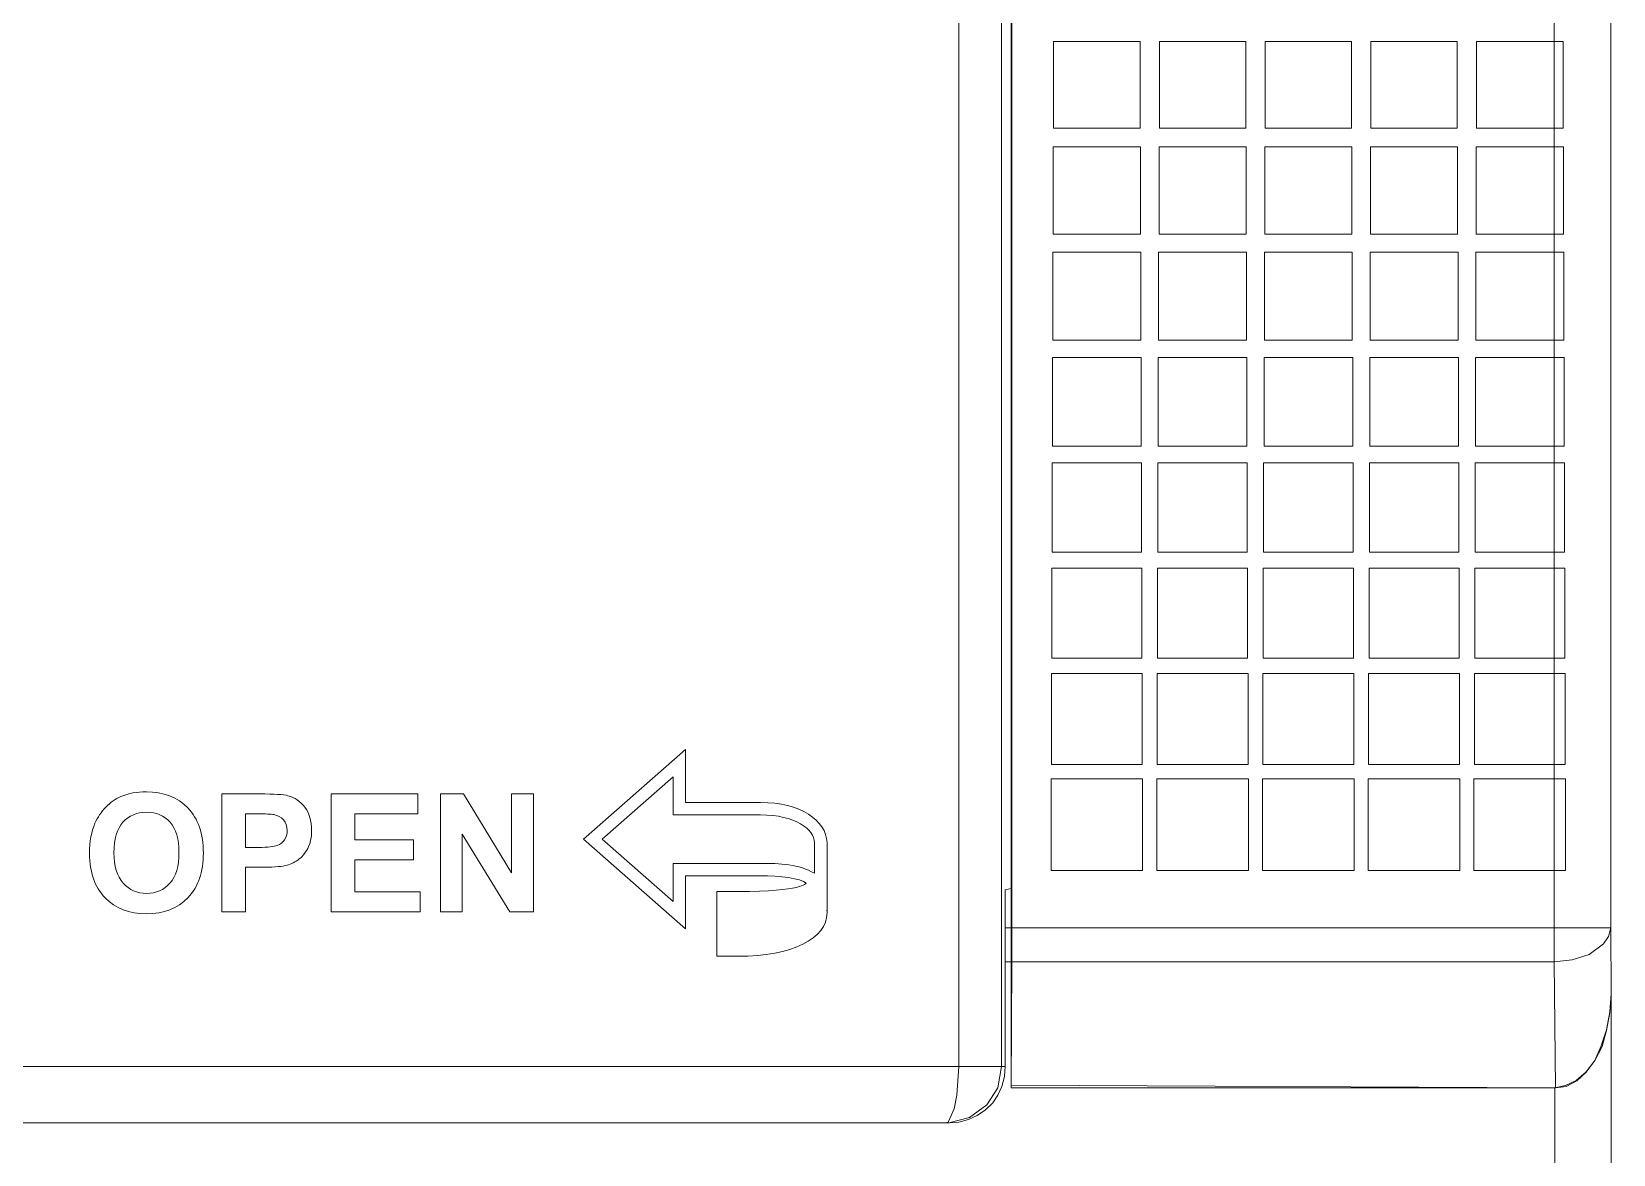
# Model space of a CAD drawing. Header units: millimetres. Extents: x 33157 to 59611, y -29750 to 1750.
# Drawn here: x 54101.65 to 54124.09, y -3171.68 to -3155.74 of the extents above; entities that cross this region are included whole.
import ezdxf

# ---------------------------------------------------------------- set-up
doc = ezdxf.new("R2010")
doc.units = ezdxf.units.MM
doc.layers.get('0').update_dxf_attribs({"lineweight": 18})

msp = doc.modelspace()

# ---------------------------------------------------------------- linework, layer by layer
at = {"lineweight": 9}
for p, q in [((54115.547, -3043.278), (54115.547, -3170.694)), ((54123.249, -3047.493), (54123.249, -3168.946)), ((54124.052, -3048.296), (54124.052, -3168.464)), ((54115.557, -3109.188), (54115.557, -3168.464)), ((54115.406, -3109.613), (54115.406, -3170.429)), ((54115.547, -3109.613), (54115.547, -3167.906)), ((54114.801, -3110.161), (54114.801, -3170.429)), ((54115.462, -3167.925), (54115.462, -3170.429)), ((54115.557, -3168.464), (54115.557, -3168.946)), ((54124.061, -3169.399), (54124.061, -3208)), ((54115.547, -3170.694), (54115.547, -3170.732)), ((54123.258, -3170.732), (54123.258, -3187.627))]:
    msp.add_line(p, q, dxfattribs=at)
for points, knots in [([(54116.148, -3155.885), (54116.557, -3155.885), (54116.965, -3155.885), (54117.374, -3155.885), (54117.374, -3156.294), (54117.374, -3156.703), (54117.374, -3157.112), (54116.965, -3157.112), (54116.557, -3157.112), (54116.148, -3157.112), (54116.148, -3156.704), (54116.148, -3156.297), (54116.148, -3155.89), (54116.148, -3155.889), (54116.148, -3155.887), (54116.148, -3155.885)], [0, 0, 0, 0, 150059.053348, 150059.053348, 150059.053348, 300118.106696, 300118.106696, 300118.106696, 450177.160045, 450177.160045, 450177.160045, 600236.213393, 600236.213393, 600236.213393, 750295.266741, 750295.266741, 750295.266741, 750295.266741]), ([(54117.648, -3155.885), (54118.057, -3155.885), (54118.466, -3155.885), (54118.875, -3155.885), (54118.875, -3156.294), (54118.875, -3156.703), (54118.875, -3157.112), (54118.466, -3157.112), (54118.057, -3157.112), (54117.648, -3157.112), (54117.648, -3156.704), (54117.648, -3156.297), (54117.648, -3155.89), (54117.648, -3155.889), (54117.648, -3155.887), (54117.648, -3155.885)], [0, 0, 0, 0, 150063.095262, 150063.095262, 150063.095262, 300126.190524, 300126.190524, 300126.190524, 450189.285786, 450189.285786, 450189.285786, 600252.381048, 600252.381048, 600252.381048, 750315.47631, 750315.47631, 750315.47631, 750315.47631]), ([(54119.149, -3155.885), (54119.557, -3155.885), (54119.966, -3155.885), (54120.375, -3155.885), (54120.375, -3156.294), (54120.375, -3156.703), (54120.375, -3157.112), (54119.966, -3157.112), (54119.557, -3157.112), (54119.149, -3157.112), (54119.149, -3156.704), (54119.149, -3156.297), (54119.149, -3155.89), (54119.149, -3155.889), (54119.149, -3155.887), (54119.149, -3155.885)], [0, 0, 0, 0, 150067.137176, 150067.137176, 150067.137176, 300134.274352, 300134.274352, 300134.274352, 450201.411528, 450201.411528, 450201.411528, 600268.548704, 600268.548704, 600268.548704, 750335.68588, 750335.68588, 750335.68588, 750335.68588]), ([(54120.649, -3155.885), (54121.058, -3155.885), (54121.466, -3155.885), (54121.875, -3155.885), (54121.875, -3156.294), (54121.875, -3156.703), (54121.875, -3157.112), (54121.466, -3157.112), (54121.058, -3157.112), (54120.649, -3157.112), (54120.649, -3156.704), (54120.649, -3156.297), (54120.649, -3155.89), (54120.649, -3155.889), (54120.649, -3155.887), (54120.649, -3155.885)], [0, 0, 0, 0, 150071.17909, 150071.17909, 150071.17909, 300142.358181, 300142.358181, 300142.358181, 450213.537271, 450213.537271, 450213.537271, 600284.716361, 600284.716361, 600284.716361, 750355.895452, 750355.895452, 750355.895452, 750355.895452]), ([(54122.149, -3155.885), (54122.558, -3155.885), (54122.967, -3155.885), (54123.376, -3155.885), (54123.376, -3156.294), (54123.376, -3156.703), (54123.376, -3157.112), (54122.967, -3157.112), (54122.558, -3157.112), (54122.149, -3157.112), (54122.149, -3156.704), (54122.149, -3156.297), (54122.149, -3155.89), (54122.149, -3155.889), (54122.149, -3155.887), (54122.149, -3155.885)], [0, 0, 0, 0, 150075.221005, 150075.221005, 150075.221005, 300150.44201, 300150.44201, 300150.44201, 450225.663015, 450225.663015, 450225.663015, 600300.88402, 600300.88402, 600300.88402, 750376.105024, 750376.105024, 750376.105024, 750376.105024]), ([(54116.143, -3157.38), (54116.555, -3157.38), (54116.967, -3157.38), (54117.38, -3157.38), (54117.38, -3157.792), (54117.38, -3158.205), (54117.38, -3158.617), (54116.967, -3158.617), (54116.555, -3158.617), (54116.143, -3158.617), (54116.143, -3158.206), (54116.143, -3157.796), (54116.143, -3157.385), (54116.143, -3157.383), (54116.143, -3157.382), (54116.143, -3157.38)], [0, 0, 0, 0, 150061.050185, 150061.050185, 150061.050185, 300122.10037, 300122.10037, 300122.10037, 450183.150555, 450183.150555, 450183.150555, 600244.20074, 600244.20074, 600244.20074, 750305.250925, 750305.250925, 750305.250925, 750305.250925]), ([(54117.643, -3157.38), (54118.055, -3157.38), (54118.468, -3157.38), (54118.88, -3157.38), (54118.88, -3157.792), (54118.88, -3158.205), (54118.88, -3158.617), (54118.468, -3158.617), (54118.055, -3158.617), (54117.643, -3158.617), (54117.643, -3158.206), (54117.643, -3157.796), (54117.643, -3157.385), (54117.643, -3157.383), (54117.643, -3157.382), (54117.643, -3157.38)], [0, 0, 0, 0, 150065.092095, 150065.092095, 150065.092095, 300130.184189, 300130.184189, 300130.184189, 450195.276284, 450195.276284, 450195.276284, 600260.368379, 600260.368379, 600260.368379, 750325.460474, 750325.460474, 750325.460474, 750325.460474]), ([(54119.143, -3157.38), (54119.556, -3157.38), (54119.968, -3157.38), (54120.38, -3157.38), (54120.38, -3157.792), (54120.38, -3158.205), (54120.38, -3158.617), (54119.968, -3158.617), (54119.556, -3158.617), (54119.143, -3158.617), (54119.143, -3158.206), (54119.143, -3157.796), (54119.143, -3157.385), (54119.143, -3157.383), (54119.143, -3157.382), (54119.143, -3157.38)], [0, 0, 0, 0, 150069.134005, 150069.134005, 150069.134005, 300138.268009, 300138.268009, 300138.268009, 450207.402014, 450207.402014, 450207.402014, 600276.536018, 600276.536018, 600276.536018, 750345.670023, 750345.670023, 750345.670023, 750345.670023]), ([(54120.644, -3157.38), (54121.056, -3157.38), (54121.468, -3157.38), (54121.88, -3157.38), (54121.88, -3157.792), (54121.88, -3158.205), (54121.88, -3158.617), (54121.468, -3158.617), (54121.056, -3158.617), (54120.644, -3158.617), (54120.644, -3158.206), (54120.644, -3157.796), (54120.644, -3157.385), (54120.644, -3157.383), (54120.644, -3157.382), (54120.644, -3157.38)], [0, 0, 0, 0, 150073.175915, 150073.175915, 150073.175915, 300146.35183, 300146.35183, 300146.35183, 450219.527744, 450219.527744, 450219.527744, 600292.703659, 600292.703659, 600292.703659, 750365.879574, 750365.879574, 750365.879574, 750365.879574]), ([(54122.144, -3157.38), (54122.556, -3157.38), (54122.968, -3157.38), (54123.381, -3157.38), (54123.381, -3157.792), (54123.381, -3158.205), (54123.381, -3158.617), (54122.968, -3158.617), (54122.556, -3158.617), (54122.144, -3158.617), (54122.144, -3158.206), (54122.144, -3157.796), (54122.144, -3157.385), (54122.144, -3157.383), (54122.144, -3157.382), (54122.144, -3157.38)], [0, 0, 0, 0, 150077.217825, 150077.217825, 150077.217825, 300154.43565, 300154.43565, 300154.43565, 450231.653475, 450231.653475, 450231.653475, 600308.871301, 600308.871301, 600308.871301, 750386.089126, 750386.089126, 750386.089126, 750386.089126]), ([(54116.137, -3158.875), (54116.553, -3158.875), (54116.969, -3158.875), (54117.385, -3158.875), (54117.385, -3159.291), (54117.385, -3159.706), (54117.385, -3160.122), (54116.969, -3160.122), (54116.553, -3160.122), (54116.137, -3160.122), (54116.137, -3159.708), (54116.137, -3159.294), (54116.137, -3158.88), (54116.137, -3158.878), (54116.137, -3158.877), (54116.137, -3158.875)], [0, 0, 0, 0, 150063.04692, 150063.04692, 150063.04692, 300126.093839, 300126.093839, 300126.093839, 450189.140759, 450189.140759, 450189.140759, 600252.187679, 600252.187679, 600252.187679, 750315.234598, 750315.234598, 750315.234598, 750315.234598]), ([(54117.638, -3158.875), (54118.054, -3158.875), (54118.469, -3158.875), (54118.885, -3158.875), (54118.885, -3159.291), (54118.885, -3159.706), (54118.885, -3160.122), (54118.469, -3160.122), (54118.054, -3160.122), (54117.638, -3160.122), (54117.638, -3159.708), (54117.638, -3159.294), (54117.638, -3158.88), (54117.638, -3158.878), (54117.638, -3158.877), (54117.638, -3158.875)], [0, 0, 0, 0, 150067.088825, 150067.088825, 150067.088825, 300134.17765, 300134.17765, 300134.17765, 450201.266476, 450201.266476, 450201.266476, 600268.355301, 600268.355301, 600268.355301, 750335.444126, 750335.444126, 750335.444126, 750335.444126]), ([(54119.138, -3158.875), (54119.554, -3158.875), (54119.97, -3158.875), (54120.385, -3158.875), (54120.385, -3159.291), (54120.385, -3159.706), (54120.385, -3160.122), (54119.97, -3160.122), (54119.554, -3160.122), (54119.138, -3160.122), (54119.138, -3159.708), (54119.138, -3159.294), (54119.138, -3158.88), (54119.138, -3158.878), (54119.138, -3158.877), (54119.138, -3158.875)], [0, 0, 0, 0, 150071.130731, 150071.130731, 150071.130731, 300142.261462, 300142.261462, 300142.261462, 450213.392193, 450213.392193, 450213.392193, 600284.522924, 600284.522924, 600284.522924, 750355.653655, 750355.653655, 750355.653655, 750355.653655]), ([(54120.638, -3158.875), (54121.054, -3158.875), (54121.47, -3158.875), (54121.886, -3158.875), (54121.886, -3159.291), (54121.886, -3159.706), (54121.886, -3160.122), (54121.47, -3160.122), (54121.054, -3160.122), (54120.638, -3160.122), (54120.638, -3159.708), (54120.638, -3159.294), (54120.638, -3158.88), (54120.638, -3158.878), (54120.638, -3158.877), (54120.638, -3158.875)], [0, 0, 0, 0, 150075.172637, 150075.172637, 150075.172637, 300150.345274, 300150.345274, 300150.345274, 450225.517911, 450225.517911, 450225.517911, 600300.690547, 600300.690547, 600300.690547, 750375.863184, 750375.863184, 750375.863184, 750375.863184]), ([(54122.139, -3158.875), (54122.554, -3158.875), (54122.97, -3158.875), (54123.386, -3158.875), (54123.386, -3159.291), (54123.386, -3159.706), (54123.386, -3160.122), (54122.97, -3160.122), (54122.554, -3160.122), (54122.139, -3160.122), (54122.139, -3159.708), (54122.139, -3159.294), (54122.139, -3158.88), (54122.139, -3158.878), (54122.139, -3158.877), (54122.139, -3158.875)], [0, 0, 0, 0, 150079.214543, 150079.214543, 150079.214543, 300158.429086, 300158.429086, 300158.429086, 450237.643629, 450237.643629, 450237.643629, 600316.858172, 600316.858172, 600316.858172, 750396.072715, 750396.072715, 750396.072715, 750396.072715]), ([(54116.132, -3160.37), (54116.551, -3160.37), (54116.971, -3160.37), (54117.39, -3160.37), (54117.39, -3160.789), (54117.39, -3161.208), (54117.39, -3161.628), (54116.971, -3161.628), (54116.551, -3161.628), (54116.132, -3161.628), (54116.132, -3161.21), (54116.132, -3160.793), (54116.132, -3160.375), (54116.132, -3160.373), (54116.132, -3160.371), (54116.132, -3160.37)], [0, 0, 0, 0, 150065.044192, 150065.044192, 150065.044192, 300130.088384, 300130.088384, 300130.088384, 450195.132576, 450195.132576, 450195.132576, 600260.176768, 600260.176768, 600260.176768, 750325.220959, 750325.220959, 750325.220959, 750325.220959]), ([(54117.633, -3160.37), (54118.052, -3160.37), (54118.471, -3160.37), (54118.89, -3160.37), (54118.89, -3160.789), (54118.89, -3161.208), (54118.89, -3161.628), (54118.471, -3161.628), (54118.052, -3161.628), (54117.633, -3161.628), (54117.633, -3161.21), (54117.633, -3160.793), (54117.633, -3160.375), (54117.633, -3160.373), (54117.633, -3160.371), (54117.633, -3160.37)], [0, 0, 0, 0, 150069.086093, 150069.086093, 150069.086093, 300138.172186, 300138.172186, 300138.172186, 450207.25828, 450207.25828, 450207.25828, 600276.344373, 600276.344373, 600276.344373, 750345.430466, 750345.430466, 750345.430466, 750345.430466]), ([(54119.133, -3160.37), (54119.552, -3160.37), (54119.971, -3160.37), (54120.391, -3160.37), (54120.391, -3160.789), (54120.391, -3161.208), (54120.391, -3161.628), (54119.971, -3161.628), (54119.552, -3161.628), (54119.133, -3161.628), (54119.133, -3161.21), (54119.133, -3160.793), (54119.133, -3160.375), (54119.133, -3160.373), (54119.133, -3160.371), (54119.133, -3160.37)], [0, 0, 0, 0, 150073.127995, 150073.127995, 150073.127995, 300146.25599, 300146.25599, 300146.25599, 450219.383984, 450219.383984, 450219.383984, 600292.511979, 600292.511979, 600292.511979, 750365.639974, 750365.639974, 750365.639974, 750365.639974]), ([(54120.633, -3160.37), (54121.052, -3160.37), (54121.472, -3160.37), (54121.891, -3160.37), (54121.891, -3160.789), (54121.891, -3161.208), (54121.891, -3161.628), (54121.472, -3161.628), (54121.052, -3161.628), (54120.633, -3161.628), (54120.633, -3161.21), (54120.633, -3160.793), (54120.633, -3160.375), (54120.633, -3160.373), (54120.633, -3160.371), (54120.633, -3160.37)], [0, 0, 0, 0, 150077.169897, 150077.169897, 150077.169897, 300154.339793, 300154.339793, 300154.339793, 450231.50969, 450231.50969, 450231.50969, 600308.679586, 600308.679586, 600308.679586, 750385.849483, 750385.849483, 750385.849483, 750385.849483]), ([(54122.133, -3160.37), (54122.553, -3160.37), (54122.972, -3160.37), (54123.391, -3160.37), (54123.391, -3160.789), (54123.391, -3161.208), (54123.391, -3161.628), (54122.972, -3161.628), (54122.553, -3161.628), (54122.133, -3161.628), (54122.133, -3161.21), (54122.133, -3160.793), (54122.133, -3160.375), (54122.133, -3160.373), (54122.133, -3160.371), (54122.133, -3160.37)], [0, 0, 0, 0, 150081.211799, 150081.211799, 150081.211799, 300162.423597, 300162.423597, 300162.423597, 450243.635396, 450243.635396, 450243.635396, 600324.847194, 600324.847194, 600324.847194, 750406.058993, 750406.058993, 750406.058993, 750406.058993]), ([(54116.127, -3161.865), (54116.55, -3161.865), (54116.972, -3161.865), (54117.395, -3161.865), (54117.395, -3162.287), (54117.395, -3162.71), (54117.395, -3163.133), (54116.972, -3163.133), (54116.55, -3163.133), (54116.127, -3163.133), (54116.127, -3162.712), (54116.127, -3162.291), (54116.127, -3161.87), (54116.127, -3161.868), (54116.127, -3161.866), (54116.127, -3161.865)], [0, 0, 0, 0, 150067.041243, 150067.041243, 150067.041243, 300134.082486, 300134.082486, 300134.082486, 450201.123729, 450201.123729, 450201.123729, 600268.164972, 600268.164972, 600268.164972, 750335.206215, 750335.206215, 750335.206215, 750335.206215]), ([(54117.627, -3161.865), (54118.05, -3161.865), (54118.473, -3161.865), (54118.896, -3161.865), (54118.896, -3162.287), (54118.896, -3162.71), (54118.896, -3163.133), (54118.473, -3163.133), (54118.05, -3163.133), (54117.627, -3163.133), (54117.627, -3162.712), (54117.627, -3162.291), (54117.627, -3161.87), (54117.627, -3161.868), (54117.627, -3161.866), (54117.627, -3161.865)], [0, 0, 0, 0, 150071.08314, 150071.08314, 150071.08314, 300142.16628, 300142.16628, 300142.16628, 450213.249421, 450213.249421, 450213.249421, 600284.332561, 600284.332561, 600284.332561, 750355.415701, 750355.415701, 750355.415701, 750355.415701]), ([(54119.128, -3161.865), (54119.55, -3161.865), (54119.973, -3161.865), (54120.396, -3161.865), (54120.396, -3162.287), (54120.396, -3162.71), (54120.396, -3163.133), (54119.973, -3163.133), (54119.55, -3163.133), (54119.128, -3163.133), (54119.128, -3162.712), (54119.128, -3162.291), (54119.128, -3161.87), (54119.128, -3161.868), (54119.128, -3161.866), (54119.128, -3161.865)], [0, 0, 0, 0, 150075.125038, 150075.125038, 150075.125038, 300150.250075, 300150.250075, 300150.250075, 450225.375113, 450225.375113, 450225.375113, 600300.500151, 600300.500151, 600300.500151, 750375.625188, 750375.625188, 750375.625188, 750375.625188]), ([(54120.628, -3161.865), (54121.051, -3161.865), (54121.473, -3161.865), (54121.896, -3161.865), (54121.896, -3162.287), (54121.896, -3162.71), (54121.896, -3163.133), (54121.473, -3163.133), (54121.051, -3163.133), (54120.628, -3163.133), (54120.628, -3162.712), (54120.628, -3162.291), (54120.628, -3161.87), (54120.628, -3161.868), (54120.628, -3161.866), (54120.628, -3161.865)], [0, 0, 0, 0, 150079.166935, 150079.166935, 150079.166935, 300158.333871, 300158.333871, 300158.333871, 450237.500806, 450237.500806, 450237.500806, 600316.667741, 600316.667741, 600316.667741, 750395.834676, 750395.834676, 750395.834676, 750395.834676]), ([(54122.128, -3161.865), (54122.551, -3161.865), (54122.974, -3161.865), (54123.397, -3161.865), (54123.397, -3162.287), (54123.397, -3162.71), (54123.397, -3163.133), (54122.974, -3163.133), (54122.551, -3163.133), (54122.128, -3163.133), (54122.128, -3162.712), (54122.128, -3162.291), (54122.128, -3161.87), (54122.128, -3161.868), (54122.128, -3161.866), (54122.128, -3161.865)], [0, 0, 0, 0, 150083.208833, 150083.208833, 150083.208833, 300166.417666, 300166.417666, 300166.417666, 450249.626499, 450249.626499, 450249.626499, 600332.835333, 600332.835333, 600332.835333, 750416.044166, 750416.044166, 750416.044166, 750416.044166]), ([(54116.122, -3163.359), (54116.548, -3163.359), (54116.974, -3163.359), (54117.401, -3163.359), (54117.401, -3163.786), (54117.401, -3164.212), (54117.401, -3164.638), (54116.974, -3164.638), (54116.548, -3164.638), (54116.122, -3164.638), (54116.122, -3164.214), (54116.122, -3163.789), (54116.122, -3163.365), (54116.122, -3163.363), (54116.122, -3163.361), (54116.122, -3163.359)], [0, 0, 0, 0, 150069.038204, 150069.038204, 150069.038204, 300138.076407, 300138.076407, 300138.076407, 450207.114611, 450207.114611, 450207.114611, 600276.152815, 600276.152815, 600276.152815, 750345.191019, 750345.191019, 750345.191019, 750345.191019]), ([(54117.622, -3163.359), (54118.048, -3163.359), (54118.475, -3163.359), (54118.901, -3163.359), (54118.901, -3163.786), (54118.901, -3164.212), (54118.901, -3164.638), (54118.475, -3164.638), (54118.048, -3164.638), (54117.622, -3164.638), (54117.622, -3164.214), (54117.622, -3163.789), (54117.622, -3163.365), (54117.622, -3163.363), (54117.622, -3163.361), (54117.622, -3163.359)], [0, 0, 0, 0, 150073.080097, 150073.080097, 150073.080097, 300146.160193, 300146.160193, 300146.160193, 450219.24029, 450219.24029, 450219.24029, 600292.320387, 600292.320387, 600292.320387, 750365.400483, 750365.400483, 750365.400483, 750365.400483]), ([(54119.122, -3163.359), (54119.549, -3163.359), (54119.975, -3163.359), (54120.401, -3163.359), (54120.401, -3163.786), (54120.401, -3164.212), (54120.401, -3164.638), (54119.975, -3164.638), (54119.549, -3164.638), (54119.122, -3164.638), (54119.122, -3164.214), (54119.122, -3163.789), (54119.122, -3163.365), (54119.122, -3163.363), (54119.122, -3163.361), (54119.122, -3163.359)], [0, 0, 0, 0, 150077.12199, 150077.12199, 150077.12199, 300154.24398, 300154.24398, 300154.24398, 450231.36597, 450231.36597, 450231.36597, 600308.48796, 600308.48796, 600308.48796, 750385.60995, 750385.60995, 750385.60995, 750385.60995]), ([(54120.623, -3163.359), (54121.049, -3163.359), (54121.475, -3163.359), (54121.902, -3163.359), (54121.902, -3163.786), (54121.902, -3164.212), (54121.902, -3164.638), (54121.475, -3164.638), (54121.049, -3164.638), (54120.623, -3164.638), (54120.623, -3164.214), (54120.623, -3163.789), (54120.623, -3163.365), (54120.623, -3163.363), (54120.623, -3163.361), (54120.623, -3163.359)], [0, 0, 0, 0, 150081.163883, 150081.163883, 150081.163883, 300162.327767, 300162.327767, 300162.327767, 450243.49165, 450243.49165, 450243.49165, 600324.655534, 600324.655534, 600324.655534, 750405.819417, 750405.819417, 750405.819417, 750405.819417]), ([(54122.123, -3163.359), (54122.549, -3163.359), (54122.975, -3163.359), (54123.402, -3163.359), (54123.402, -3163.786), (54123.402, -3164.212), (54123.402, -3164.638), (54122.975, -3164.638), (54122.549, -3164.638), (54122.123, -3164.638), (54122.123, -3164.214), (54122.123, -3163.789), (54122.123, -3163.365), (54122.123, -3163.363), (54122.123, -3163.361), (54122.123, -3163.359)], [0, 0, 0, 0, 150085.205777, 150085.205777, 150085.205777, 300170.411554, 300170.411554, 300170.411554, 450255.617331, 450255.617331, 450255.617331, 600340.823108, 600340.823108, 600340.823108, 750426.028885, 750426.028885, 750426.028885, 750426.028885]), ([(54116.116, -3164.854), (54116.546, -3164.854), (54116.976, -3164.854), (54117.406, -3164.854), (54117.406, -3165.284), (54117.406, -3165.714), (54117.406, -3166.144), (54116.976, -3166.144), (54116.546, -3166.144), (54116.116, -3166.144), (54116.116, -3165.716), (54116.116, -3165.288), (54116.116, -3164.86), (54116.116, -3164.858), (54116.116, -3164.856), (54116.116, -3164.854)], [0, 0, 0, 0, 150071.035817, 150071.035817, 150071.035817, 300142.071634, 300142.071634, 300142.071634, 450213.107451, 450213.107451, 450213.107451, 600284.143268, 600284.143268, 600284.143268, 750355.179085, 750355.179085, 750355.179085, 750355.179085]), ([(54117.617, -3164.854), (54118.047, -3164.854), (54118.476, -3164.854), (54118.906, -3164.854), (54118.906, -3165.284), (54118.906, -3165.714), (54118.906, -3166.144), (54118.476, -3166.144), (54118.047, -3166.144), (54117.617, -3166.144), (54117.617, -3165.716), (54117.617, -3165.288), (54117.617, -3164.86), (54117.617, -3164.858), (54117.617, -3164.856), (54117.617, -3164.854)], [0, 0, 0, 0, 150075.077706, 150075.077706, 150075.077706, 300150.155412, 300150.155412, 300150.155412, 450225.233118, 450225.233118, 450225.233118, 600300.310824, 600300.310824, 600300.310824, 750375.388529, 750375.388529, 750375.388529, 750375.388529]), ([(54119.117, -3164.854), (54119.547, -3164.854), (54119.977, -3164.854), (54120.406, -3164.854), (54120.406, -3165.284), (54120.406, -3165.714), (54120.406, -3166.144), (54119.977, -3166.144), (54119.547, -3166.144), (54119.117, -3166.144), (54119.117, -3165.716), (54119.117, -3165.288), (54119.117, -3164.86), (54119.117, -3164.858), (54119.117, -3164.856), (54119.117, -3164.854)], [0, 0, 0, 0, 150079.119595, 150079.119595, 150079.119595, 300158.23919, 300158.23919, 300158.23919, 450237.358785, 450237.358785, 450237.358785, 600316.47838, 600316.47838, 600316.47838, 750395.597975, 750395.597975, 750395.597975, 750395.597975]), ([(54120.617, -3164.854), (54121.047, -3164.854), (54121.477, -3164.854), (54121.907, -3164.854), (54121.907, -3165.284), (54121.907, -3165.714), (54121.907, -3166.144), (54121.477, -3166.144), (54121.047, -3166.144), (54120.617, -3166.144), (54120.617, -3165.716), (54120.617, -3165.288), (54120.617, -3164.86), (54120.617, -3164.858), (54120.617, -3164.856), (54120.617, -3164.854)], [0, 0, 0, 0, 150083.161484, 150083.161484, 150083.161484, 300166.322968, 300166.322968, 300166.322968, 450249.484453, 450249.484453, 450249.484453, 600332.645937, 600332.645937, 600332.645937, 750415.807421, 750415.807421, 750415.807421, 750415.807421]), ([(54122.118, -3164.854), (54122.547, -3164.854), (54122.977, -3164.854), (54123.407, -3164.854), (54123.407, -3165.284), (54123.407, -3165.714), (54123.407, -3166.144), (54122.977, -3166.144), (54122.547, -3166.144), (54122.118, -3166.144), (54122.118, -3165.716), (54122.118, -3165.288), (54122.118, -3164.86), (54122.118, -3164.858), (54122.118, -3164.856), (54122.118, -3164.854)], [0, 0, 0, 0, 150087.203374, 150087.203374, 150087.203374, 300174.406748, 300174.406748, 300174.406748, 450261.610121, 450261.610121, 450261.610121, 600348.813495, 600348.813495, 600348.813495, 750436.016869, 750436.016869, 750436.016869, 750436.016869]), ([(54112.933, -3168.236), (54112.933, -3168.236), (54112.933, -3167.252), (54112.933, -3167.252), (54112.922, -3166.938), (54112.552, -3166.684), (54111.99, -3166.684), (54111.99, -3166.684), (54110.923, -3166.684), (54110.923, -3166.684), (54110.923, -3166.684), (54110.923, -3165.93), (54110.923, -3165.93), (54110.923, -3165.93), (54109.476, -3167.204), (54109.476, -3167.204), (54109.476, -3167.204), (54110.923, -3168.478), (54110.923, -3168.478), (54110.923, -3168.478), (54110.923, -3167.724), (54110.923, -3167.724), (54110.923, -3167.724), (54111.99, -3167.724), (54111.99, -3167.724), (54112.25, -3167.724), (54112.57, -3167.759), (54112.637, -3167.831), (54112.632, -3167.829), (54112.591, -3167.947), (54111.67, -3167.949), (54111.565, -3167.949), (54111.367, -3167.949), (54111.367, -3167.949), (54111.367, -3167.949), (54111.367, -3168.867), (54111.367, -3168.867), (54111.367, -3168.867), (54111.67, -3168.867), (54111.67, -3168.867), (54112.436, -3168.867), (54112.933, -3168.619), (54112.933, -3168.247), (54112.933, -3168.206), (54112.927, -3168.195), (54112.933, -3168.236)], [0, 0, 0, 0, 139755.35706, 139755.35706, 139755.35706, 279510.71412, 279510.71412, 279510.71412, 419266.07118, 419266.07118, 419266.07118, 559021.42824, 559021.42824, 559021.42824, 698776.7853, 698776.7853, 698776.7853, 838532.14236, 838532.14236, 838532.14236, 978287.49942, 978287.49942, 978287.49942, 1118042.85648, 1118042.85648, 1118042.85648, 1257798.21354, 1257798.21354, 1257798.21354, 1397553.5706, 1397553.5706, 1397553.5706, 1537308.92766, 1537308.92766, 1537308.92766, 1677064.284721, 1677064.284721, 1677064.284721, 1816819.641781, 1816819.641781, 1816819.641781, 1956574.998841, 1956574.998841, 1956574.998841, 2096330.355901, 2096330.355901, 2096330.355901, 2096330.355901]), ([(54110.923, -3167.548), (54110.923, -3167.548), (54110.747, -3167.548), (54110.747, -3167.548), (54110.747, -3167.548), (54110.747, -3167.724), (54110.747, -3167.724), (54110.747, -3167.724), (54110.747, -3168.087), (54110.747, -3168.087), (54110.747, -3168.087), (54109.743, -3167.204), (54109.743, -3167.204), (54109.743, -3167.204), (54110.747, -3166.321), (54110.747, -3166.321), (54110.747, -3166.321), (54110.747, -3166.684), (54110.747, -3166.684), (54110.747, -3166.684), (54110.747, -3166.86), (54110.747, -3166.86), (54110.747, -3166.86), (54110.923, -3166.86), (54110.923, -3166.86), (54110.923, -3166.86), (54111.99, -3166.86), (54111.99, -3166.86), (54112.479, -3166.86), (54112.749, -3167.065), (54112.756, -3167.252), (54112.756, -3167.252), (54112.756, -3167.689), (54112.756, -3167.689), (54112.538, -3167.56), (54112.259, -3167.548), (54111.99, -3167.548), (54111.99, -3167.548), (54110.923, -3167.548), (54110.923, -3167.548)], [0, 0, 0, 0, 140550.742039, 140550.742039, 140550.742039, 281101.484078, 281101.484078, 281101.484078, 421652.226117, 421652.226117, 421652.226117, 562202.968156, 562202.968156, 562202.968156, 702753.710195, 702753.710195, 702753.710195, 843304.452234, 843304.452234, 843304.452234, 983855.194273, 983855.194273, 983855.194273, 1124405.936312, 1124405.936312, 1124405.936312, 1264956.678351, 1264956.678351, 1264956.678351, 1405507.42039, 1405507.42039, 1405507.42039, 1546058.162429, 1546058.162429, 1546058.162429, 1686608.904468, 1686608.904468, 1686608.904468, 1827159.646507, 1827159.646507, 1827159.646507, 1827159.646507]), ([(54116.111, -3166.349), (54116.111, -3166.349), (54117.411, -3166.349), (54117.411, -3166.349), (54117.411, -3166.349), (54117.411, -3167.649), (54117.411, -3167.649), (54117.411, -3167.649), (54116.111, -3167.649), (54116.111, -3167.649), (54116.111, -3167.649), (54116.111, -3166.355), (54116.111, -3166.355), (54116.111, -3166.355), (54116.111, -3166.349), (54116.111, -3166.349)], [0, 0, 0, 0, 150073.032972, 150073.032972, 150073.032972, 300146.065944, 300146.065944, 300146.065944, 450219.098917, 450219.098917, 450219.098917, 600292.131889, 600292.131889, 600292.131889, 750365.164861, 750365.164861, 750365.164861, 750365.164861]), ([(54117.611, -3166.349), (54117.611, -3166.349), (54118.911, -3166.349), (54118.911, -3166.349), (54118.911, -3166.349), (54118.911, -3167.649), (54118.911, -3167.649), (54118.911, -3167.649), (54117.611, -3167.649), (54117.611, -3167.649), (54117.611, -3167.649), (54117.611, -3166.355), (54117.611, -3166.355), (54117.611, -3166.355), (54117.611, -3166.349), (54117.611, -3166.349)], [0, 0, 0, 0, 150077.074857, 150077.074857, 150077.074857, 300154.149714, 300154.149714, 300154.149714, 450231.22457, 450231.22457, 450231.22457, 600308.299427, 600308.299427, 600308.299427, 750385.374284, 750385.374284, 750385.374284, 750385.374284]), ([(54119.112, -3166.349), (54119.112, -3166.349), (54120.412, -3166.349), (54120.412, -3166.349), (54120.412, -3166.349), (54120.412, -3167.649), (54120.412, -3167.649), (54120.412, -3167.649), (54119.112, -3167.649), (54119.112, -3167.649), (54119.112, -3167.649), (54119.112, -3166.355), (54119.112, -3166.355), (54119.112, -3166.355), (54119.112, -3166.349), (54119.112, -3166.349)], [0, 0, 0, 0, 150081.116742, 150081.116742, 150081.116742, 300162.233483, 300162.233483, 300162.233483, 450243.350225, 450243.350225, 450243.350225, 600324.466967, 600324.466967, 600324.466967, 750405.583709, 750405.583709, 750405.583709, 750405.583709]), ([(54120.612, -3166.349), (54120.612, -3166.349), (54121.912, -3166.349), (54121.912, -3166.349), (54121.912, -3166.349), (54121.912, -3167.649), (54121.912, -3167.649), (54121.912, -3167.649), (54120.612, -3167.649), (54120.612, -3167.649), (54120.612, -3167.649), (54120.612, -3166.355), (54120.612, -3166.355), (54120.612, -3166.355), (54120.612, -3166.349), (54120.612, -3166.349)], [0, 0, 0, 0, 150085.158627, 150085.158627, 150085.158627, 300170.317254, 300170.317254, 300170.317254, 450255.47588, 450255.47588, 450255.47588, 600340.634507, 600340.634507, 600340.634507, 750425.793134, 750425.793134, 750425.793134, 750425.793134]), ([(54122.112, -3166.349), (54122.112, -3166.349), (54123.412, -3166.349), (54123.412, -3166.349), (54123.412, -3166.349), (54123.412, -3167.649), (54123.412, -3167.649), (54123.412, -3167.649), (54122.112, -3167.649), (54122.112, -3167.649), (54122.112, -3167.649), (54122.112, -3166.355), (54122.112, -3166.355), (54122.112, -3166.355), (54122.112, -3166.349), (54122.112, -3166.349)], [0, 0, 0, 0, 150089.200512, 150089.200512, 150089.200512, 300178.401024, 300178.401024, 300178.401024, 450267.601537, 450267.601537, 450267.601537, 600356.802049, 600356.802049, 600356.802049, 750446.002561, 750446.002561, 750446.002561, 750446.002561]), ([(54102.468, -3167.409), (54102.468, -3167.238), (54102.494, -3167.095), (54102.545, -3166.979), (54102.582, -3166.894), (54102.634, -3166.817), (54102.7, -3166.749), (54102.765, -3166.682), (54102.837, -3166.632), (54102.914, -3166.599), (54103.018, -3166.555), (54103.138, -3166.532), (54103.274, -3166.532), (54103.519, -3166.532), (54103.715, -3166.609), (54103.863, -3166.762), (54104.01, -3166.915), (54104.083, -3167.128), (54104.083, -3167.401), (54104.083, -3167.671), (54104.01, -3167.883), (54103.864, -3168.035), (54103.718, -3168.188), (54103.523, -3168.264), (54103.278, -3168.264), (54103.031, -3168.264), (54102.834, -3168.189), (54102.688, -3168.036), (54102.542, -3167.885), (54102.468, -3167.675), (54102.468, -3167.409)], [0, 0, 0, 0, 142476.461273, 142476.461273, 142476.461273, 284952.922547, 284952.922547, 284952.922547, 427429.38382, 427429.38382, 427429.38382, 569905.845093, 569905.845093, 569905.845093, 712382.306367, 712382.306367, 712382.306367, 854858.76764, 854858.76764, 854858.76764, 997335.228913, 997335.228913, 997335.228913, 1139811.690187, 1139811.690187, 1139811.690187, 1282288.15146, 1282288.15146, 1282288.15146, 1424764.612733, 1424764.612733, 1424764.612733, 1424764.612733]), ([(54104.346, -3168.234), (54104.346, -3168.234), (54104.346, -3166.563), (54104.346, -3166.563), (54104.346, -3166.563), (54104.884, -3166.563), (54104.884, -3166.563), (54105.089, -3166.563), (54105.221, -3166.571), (54105.283, -3166.588), (54105.379, -3166.613), (54105.459, -3166.667), (54105.523, -3166.751), (54105.587, -3166.835), (54105.619, -3166.944), (54105.619, -3167.077), (54105.619, -3167.18), (54105.601, -3167.266), (54105.564, -3167.336), (54105.527, -3167.406), (54105.48, -3167.461), (54105.423, -3167.501), (54105.366, -3167.54), (54105.308, -3167.567), (54105.249, -3167.58), (54105.169, -3167.596), (54105.053, -3167.604), (54104.901, -3167.604), (54104.901, -3167.604), (54104.683, -3167.604), (54104.683, -3167.604), (54104.683, -3167.604), (54104.683, -3168.234), (54104.683, -3168.234), (54104.683, -3168.234), (54104.346, -3168.234), (54104.346, -3168.234)], [0, 0, 0, 0, 141165.559077, 141165.559077, 141165.559077, 282331.118154, 282331.118154, 282331.118154, 423496.677231, 423496.677231, 423496.677231, 564662.236309, 564662.236309, 564662.236309, 705827.795386, 705827.795386, 705827.795386, 846993.354463, 846993.354463, 846993.354463, 988158.91354, 988158.91354, 988158.91354, 1129324.472617, 1129324.472617, 1129324.472617, 1270490.031694, 1270490.031694, 1270490.031694, 1411655.590771, 1411655.590771, 1411655.590771, 1552821.149848, 1552821.149848, 1552821.149848, 1693986.708926, 1693986.708926, 1693986.708926, 1693986.708926]), ([(54105.896, -3168.234), (54105.896, -3168.234), (54105.896, -3166.563), (54105.896, -3166.563), (54105.896, -3166.563), (54107.128, -3166.563), (54107.128, -3166.563), (54107.128, -3166.563), (54107.128, -3166.845), (54107.128, -3166.845), (54107.128, -3166.845), (54106.233, -3166.845), (54106.233, -3166.845), (54106.233, -3166.845), (54106.233, -3167.216), (54106.233, -3167.216), (54106.233, -3167.216), (54107.065, -3167.216), (54107.065, -3167.216), (54107.065, -3167.216), (54107.065, -3167.499), (54107.065, -3167.499), (54107.065, -3167.499), (54106.233, -3167.499), (54106.233, -3167.499), (54106.233, -3167.499), (54106.233, -3167.952), (54106.233, -3167.952), (54106.233, -3167.952), (54107.16, -3167.952), (54107.16, -3167.952), (54107.16, -3167.952), (54107.16, -3168.234), (54107.16, -3168.234), (54107.16, -3168.234), (54105.896, -3168.234), (54105.896, -3168.234)], [0, 0, 0, 0, 141167.639393, 141167.639393, 141167.639393, 282335.278786, 282335.278786, 282335.278786, 423502.918179, 423502.918179, 423502.918179, 564670.557571, 564670.557571, 564670.557571, 705838.196964, 705838.196964, 705838.196964, 847005.836357, 847005.836357, 847005.836357, 988173.47575, 988173.47575, 988173.47575, 1129341.115143, 1129341.115143, 1129341.115143, 1270508.754536, 1270508.754536, 1270508.754536, 1411676.393929, 1411676.393929, 1411676.393929, 1552844.033321, 1552844.033321, 1552844.033321, 1694011.672714, 1694011.672714, 1694011.672714, 1694011.672714]), ([(54107.446, -3168.234), (54107.446, -3168.234), (54107.446, -3166.563), (54107.446, -3166.563), (54107.446, -3166.563), (54107.772, -3166.563), (54107.772, -3166.563), (54107.772, -3166.563), (54108.457, -3167.683), (54108.457, -3167.683), (54108.457, -3167.683), (54108.457, -3166.563), (54108.457, -3166.563), (54108.457, -3166.563), (54108.768, -3166.563), (54108.768, -3166.563), (54108.768, -3166.563), (54108.768, -3168.234), (54108.768, -3168.234), (54108.768, -3168.234), (54108.432, -3168.234), (54108.432, -3168.234), (54108.432, -3168.234), (54107.757, -3167.135), (54107.757, -3167.135), (54107.757, -3167.135), (54107.757, -3168.234), (54107.757, -3168.234), (54107.757, -3168.234), (54107.446, -3168.234), (54107.446, -3168.234)], [0, 0, 0, 0, 142486.367831, 142486.367831, 142486.367831, 284972.735662, 284972.735662, 284972.735662, 427459.103493, 427459.103493, 427459.103493, 569945.471324, 569945.471324, 569945.471324, 712431.839155, 712431.839155, 712431.839155, 854918.206986, 854918.206986, 854918.206986, 997404.574817, 997404.574817, 997404.574817, 1139890.942648, 1139890.942648, 1139890.942648, 1282377.310479, 1282377.310479, 1282377.310479, 1424863.67831, 1424863.67831, 1424863.67831, 1424863.67831]), ([(54102.815, -3167.397), (54102.815, -3167.587), (54102.858, -3167.73), (54102.946, -3167.828), (54103.033, -3167.926), (54103.143, -3167.975), (54103.277, -3167.975), (54103.412, -3167.975), (54103.522, -3167.926), (54103.608, -3167.829), (54103.694, -3167.732), (54103.737, -3167.587), (54103.737, -3167.393), (54103.737, -3167.201), (54103.695, -3167.058), (54103.611, -3166.963), (54103.528, -3166.869), (54103.416, -3166.822), (54103.277, -3166.822), (54103.139, -3166.822), (54103.027, -3166.87), (54102.942, -3166.965), (54102.857, -3167.061), (54102.815, -3167.205), (54102.815, -3167.397)], [0, 0, 0, 0, 144448.839771, 144448.839771, 144448.839771, 288897.679542, 288897.679542, 288897.679542, 433346.519313, 433346.519313, 433346.519313, 577795.359085, 577795.359085, 577795.359085, 722244.198856, 722244.198856, 722244.198856, 866693.038627, 866693.038627, 866693.038627, 1011141.878398, 1011141.878398, 1011141.878398, 1155590.718169, 1155590.718169, 1155590.718169, 1155590.718169]), ([(54104.683, -3166.845), (54104.683, -3166.845), (54104.683, -3167.321), (54104.683, -3167.321), (54104.683, -3167.321), (54104.866, -3167.321), (54104.866, -3167.321), (54104.998, -3167.321), (54105.086, -3167.312), (54105.13, -3167.295), (54105.175, -3167.277), (54105.21, -3167.25), (54105.235, -3167.212), (54105.26, -3167.175), (54105.273, -3167.132), (54105.273, -3167.082), (54105.273, -3167.021), (54105.255, -3166.971), (54105.22, -3166.931), (54105.184, -3166.891), (54105.14, -3166.867), (54105.085, -3166.856), (54105.045, -3166.849), (54104.965, -3166.845), (54104.844, -3166.845), (54104.844, -3166.845), (54104.683, -3166.845), (54104.683, -3166.845)], [0, 0, 0, 0, 143178.756188, 143178.756188, 143178.756188, 286357.512377, 286357.512377, 286357.512377, 429536.268565, 429536.268565, 429536.268565, 572715.024754, 572715.024754, 572715.024754, 715893.780942, 715893.780942, 715893.780942, 859072.537131, 859072.537131, 859072.537131, 1002251.293319, 1002251.293319, 1002251.293319, 1145430.049508, 1145430.049508, 1145430.049508, 1288608.805696, 1288608.805696, 1288608.805696, 1288608.805696])]:
    msp.add_open_spline(points, degree=3, knots=knots)
for points in [[(54115.547, -3167.906), (54115.547, -3167.906), (54115.462, -3167.925), (54115.462, -3167.925)], [(54115.462, -3168.464), (54115.462, -3168.464), (54115.547, -3168.464), (54115.547, -3168.464)], [(54115.557, -3168.464), (54115.557, -3168.464), (54124.052, -3168.464), (54124.052, -3168.464)], [(54124.061, -3169.409), (54124.061, -3169.409), (54124.052, -3168.464), (54124.052, -3168.464)], [(54115.462, -3168.946), (54115.462, -3168.946), (54115.547, -3168.946), (54115.547, -3168.946)], [(54123.249, -3168.946), (54123.249, -3168.946), (54115.557, -3168.946), (54115.557, -3168.946)], [(54115.557, -3168.946), (54115.557, -3168.946), (54115.547, -3170.732), (54115.547, -3170.732)], [(54123.267, -3170.732), (54123.267, -3170.732), (54123.249, -3168.946), (54123.249, -3168.946)], [(54079.365, -3170.429), (54079.365, -3170.429), (54115.462, -3170.429), (54115.462, -3170.429)], [(54123.258, -3170.732), (54123.258, -3170.732), (54115.547, -3170.694), (54115.547, -3170.694)], [(54115.547, -3170.732), (54115.547, -3170.732), (54123.267, -3170.732), (54123.267, -3170.732)], [(54080.159, -3171.233), (54080.159, -3171.233), (54114.668, -3171.233), (54114.668, -3171.233)], [(54114.65, -3171.223), (54114.65, -3171.223), (54114.612, -3171.233), (54114.612, -3171.233)], [(54114.612, -3171.233), (54114.612, -3171.233), (54114.659, -3171.233), (54114.659, -3171.233)]]:
    msp.add_open_spline(points, degree=3, dxfattribs=at)
for points, knots in [([(54123.249, -3168.946), (54123.249, -3168.946), (54123.504, -3168.918), (54123.504, -3168.918), (54123.504, -3168.918), (54123.749, -3168.842), (54123.749, -3168.842), (54123.749, -3168.842), (54123.948, -3168.691), (54123.948, -3168.691), (54123.948, -3168.691), (54124.023, -3168.587), (54124.023, -3168.587), (54124.023, -3168.587), (54124.052, -3168.464), (54124.052, -3168.464)], [0, 0, 0, 0, 150097.483312, 150097.483312, 150097.483312, 300194.966624, 300194.966624, 300194.966624, 450292.449937, 450292.449937, 450292.449937, 600389.933249, 600389.933249, 600389.933249, 750487.416561, 750487.416561, 750487.416561, 750487.416561]), ([(54123.258, -3170.732), (54123.258, -3170.732), (54123.409, -3170.703), (54123.409, -3170.703), (54123.409, -3170.703), (54123.56, -3170.628), (54123.56, -3170.628), (54123.56, -3170.628), (54123.702, -3170.505), (54123.702, -3170.505), (54123.702, -3170.505), (54123.825, -3170.344), (54123.825, -3170.344), (54123.825, -3170.344), (54123.919, -3170.136), (54123.919, -3170.136), (54123.919, -3170.136), (54123.995, -3169.91), (54123.995, -3169.91), (54123.995, -3169.91), (54124.042, -3169.655), (54124.042, -3169.655), (54124.042, -3169.655), (54124.061, -3169.399), (54124.061, -3169.399)], [0, 0, 0, 0, 144506.490778, 144506.490778, 144506.490778, 289012.981556, 289012.981556, 289012.981556, 433519.472334, 433519.472334, 433519.472334, 578025.963112, 578025.963112, 578025.963112, 722532.45389, 722532.45389, 722532.45389, 867038.944668, 867038.944668, 867038.944668, 1011545.435446, 1011545.435446, 1011545.435446, 1156051.926224, 1156051.926224, 1156051.926224, 1156051.926224]), ([(54123.267, -3170.732), (54123.267, -3170.732), (54123.419, -3170.713), (54123.419, -3170.713), (54123.419, -3170.713), (54123.57, -3170.637), (54123.57, -3170.637), (54123.57, -3170.637), (54123.702, -3170.514), (54123.702, -3170.514), (54123.702, -3170.514), (54123.825, -3170.344), (54123.825, -3170.344), (54123.825, -3170.344), (54123.929, -3170.146), (54123.929, -3170.146), (54123.929, -3170.146), (54123.995, -3169.919), (54123.995, -3169.919), (54123.995, -3169.919), (54124.042, -3169.664), (54124.042, -3169.664), (54124.042, -3169.664), (54124.061, -3169.409), (54124.061, -3169.409)], [0, 0, 0, 0, 144506.518037, 144506.518037, 144506.518037, 289013.036075, 289013.036075, 289013.036075, 433519.554112, 433519.554112, 433519.554112, 578026.072149, 578026.072149, 578026.072149, 722532.590187, 722532.590187, 722532.590187, 867039.108224, 867039.108224, 867039.108224, 1011545.626261, 1011545.626261, 1011545.626261, 1156052.144299, 1156052.144299, 1156052.144299, 1156052.144299]), ([(54114.801, -3170.429), (54114.801, -3170.429), (54114.772, -3170.836), (54114.772, -3170.836), (54114.772, -3170.836), (54114.735, -3171.034), (54114.735, -3171.034), (54114.735, -3171.034), (54114.65, -3171.223), (54114.65, -3171.223)], [0, 0, 0, 0, 160376.354793, 160376.354793, 160376.354793, 320752.709586, 320752.709586, 320752.709586, 481129.064378, 481129.064378, 481129.064378, 481129.064378]), ([(54114.659, -3171.233), (54114.659, -3171.233), (54114.952, -3171.157), (54114.952, -3171.157), (54114.952, -3171.157), (54115.198, -3170.977), (54115.198, -3170.977), (54115.198, -3170.977), (54115.358, -3170.732), (54115.358, -3170.732), (54115.358, -3170.732), (54115.406, -3170.429), (54115.406, -3170.429)], [0, 0, 0, 0, 154343.679103, 154343.679103, 154343.679103, 308687.358206, 308687.358206, 308687.358206, 463031.037309, 463031.037309, 463031.037309, 617374.716412, 617374.716412, 617374.716412, 617374.716412]), ([(54114.668, -3171.233), (54114.668, -3171.233), (54114.801, -3171.223), (54114.801, -3171.223), (54114.801, -3171.223), (54114.942, -3171.185), (54114.942, -3171.185), (54114.942, -3171.185), (54115.065, -3171.129), (54115.065, -3171.129), (54115.065, -3171.129), (54115.179, -3171.044), (54115.179, -3171.044), (54115.179, -3171.044), (54115.283, -3170.949), (54115.283, -3170.949), (54115.283, -3170.949), (54115.358, -3170.836), (54115.358, -3170.836), (54115.358, -3170.836), (54115.415, -3170.713), (54115.415, -3170.713), (54115.415, -3170.713), (54115.453, -3170.571), (54115.453, -3170.571), (54115.453, -3170.571), (54115.462, -3170.429), (54115.462, -3170.429)], [0, 0, 0, 0, 143210.372806, 143210.372806, 143210.372806, 286420.745611, 286420.745611, 286420.745611, 429631.118417, 429631.118417, 429631.118417, 572841.491222, 572841.491222, 572841.491222, 716051.864028, 716051.864028, 716051.864028, 859262.236834, 859262.236834, 859262.236834, 1002472.609639, 1002472.609639, 1002472.609639, 1145682.982445, 1145682.982445, 1145682.982445, 1288893.35525, 1288893.35525, 1288893.35525, 1288893.35525])]:
    msp.add_open_spline(points, degree=3, knots=knots, dxfattribs=at)

doc.saveas('drawing.dxf')
